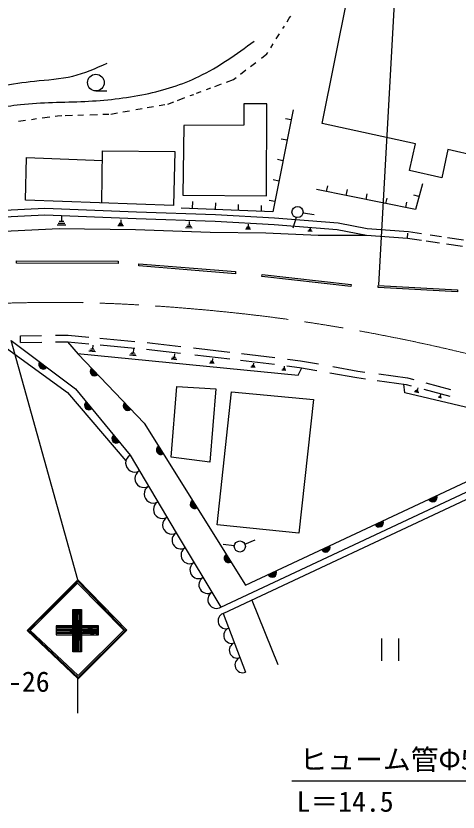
# Model space of a CAD drawing. Units: millimetres, scale not verified. Extents: x 40000 to 680000, y 20000 to 380000.
# Drawn here: x 271988 to 311750, y 244273 to 315950 of the extents above; entities that cross this region are included whole.
import ezdxf
from ezdxf.enums import TextEntityAlignment as Align

# ---------------------------------------------------------------- set-up
doc = ezdxf.new("R2010")
doc.units = ezdxf.units.MM
doc.header["$LTSCALE"] = 1000
doc.linetypes.add('CHAIN', pattern=[18.5, 12, -1.5, 3.5, -1.5])
for name, color, linetype, lineweight in [('M-BGD', 7, 'Continuous', 25), ('M-BMK', 2, 'CHAIN', 13), ('M-STR-STR3', 7, 'Continuous', 25), ('M-STR-STRC', 7, 'Continuous', 25)]:
    doc.layers.add(name, color=color, linetype=linetype, lineweight=lineweight)
doc.styles.add('ＭＳ ゴシック', font='')
doc.styles.get('ＭＳ ゴシック').set_extended_font_data('MS Gothic')

msp = doc.modelspace()

# ---------------------------------------------------------------- linework, layer by layer
at = {"layer": 'M-BGD'}
for p, q in [((299522, 306253), (302346, 320296)), ((296371, 315420), (296570, 315738)), ((296570, 315738), (296725, 315933)), ((295998, 314824), (296132, 315038)), ((295406, 313876), (295702, 314349)), ((294907, 313077), (295127, 313430)), ((294066, 312148), (294565, 312530)), ((294565, 312530), (294642, 312653)), ((292184, 310705), (292677, 311083)), ((293078, 311390), (293573, 311770)), ((291558, 310225), (291780, 310395)), ((289880, 309599), (290474, 309821)), ((290919, 309986), (291558, 310225)), ((279177, 309192), (280177, 309192)), ((288230, 308984), (288659, 309144)), ((289114, 309314), (289526, 309467)), ((285643, 308019), (286185, 308222)), ((286524, 308348), (287184, 308594)), ((287659, 308771), (287974, 308889)), ((282768, 307512), (283344, 307614)), ((283781, 307691), (284374, 307796)), ((284855, 307880), (285382, 307973)), ((294559, 308039), (292480, 308039)), ((292480, 308039), (292480, 306105)), ((294530, 299752), (294559, 308039)), ((296918, 307506), (295089, 298322)), ((274344, 306773), (275025, 306869)), ((275508, 306937), (275719, 306967)), ((275719, 306967), (276107, 306979)), ((276423, 306989), (277086, 307010)), ((277560, 307024), (278054, 307040)), ((278648, 307058), (279316, 307079)), ((279809, 307095), (280334, 307111)), ((280531, 307117), (281120, 307221)), ((281603, 307306), (282202, 307412)), ((272213, 306472), (272856, 306563)), ((273377, 306636), (273831, 306700)), ((287080, 306076), (286993, 299810)), ((292480, 306105), (287080, 306076)), ((296735, 306587), (296241, 306686)), ((307918, 304445), (299522, 306253)), ((296369, 304751), (295848, 304855)), ((307391, 302036), (307918, 304445)), ((310817, 303918), (310290, 301358)), ((318460, 302186), (310817, 303918)), ((272854, 299374), (272943, 303210)), ((272943, 303210), (279759, 302944)), ((279721, 299120), (279768, 303790)), ((279768, 303790), (286280, 303745)), ((286280, 303745), (286146, 298883)), ((296004, 302914), (295515, 303011)), ((310290, 301358), (307391, 302036)), ((295638, 301077), (295126, 301179)), ((299921, 300135), (300028, 300667)), ((308539, 300842), (307930, 298526)), ((286993, 299810), (294530, 299752)), ((307930, 298526), (299031, 300313)), ((301701, 299777), (301809, 300319)), ((303480, 299420), (303583, 299933)), ((308235, 299684), (307786, 299802)), ((286146, 298883), (272854, 299374)), ((287872, 298607), (287896, 299229)), ((289934, 298526), (289957, 299117)), ((291996, 298444), (292017, 298980)), ((295272, 299241), (294761, 299342)), ((305260, 299062), (305360, 299557)), ((307040, 298704), (307138, 299191)), ((268608, 298363), (274597, 298644)), ((274597, 298644), (282834, 298324)), ((282834, 298324), (289938, 298085)), ((295089, 298322), (286841, 298647)), ((294058, 298363), (294078, 298873)), ((297807, 298217), (298797, 298067)), ((268658, 297765), (274599, 298044)), ((274599, 298044), (282813, 297725)), ((276097, 297907), (276097, 297427)), ((281407, 297577), (281407, 297257)), ((282813, 297725), (289910, 297486)), ((289910, 297486), (295213, 297167)), ((289938, 298085), (295254, 297765)), ((295254, 297765), (300956, 297323)), ((297177, 297807), (296897, 296847)), ((268159, 296450), (275862, 296805)), ((276487, 297097), (275687, 297107)), ((276397, 297267), (275787, 297267)), ((275862, 296805), (282736, 296726)), ((276297, 297427), (275887, 297427)), ((281667, 297037), (281137, 297047)), ((281607, 297147), (281207, 297157)), ((281537, 297257), (281267, 297257)), ((287837, 296847), (287247, 296867)), ((287777, 296967), (287327, 296987)), ((287707, 297087), (287407, 297097)), ((287567, 297447), (287557, 297097)), ((293047, 296827), (292707, 296827)), ((292987, 296917), (292757, 296917)), ((292877, 297187), (292877, 296917)), ((295213, 297167), (300874, 296728)), ((298447, 296927), (298447, 296707)), ((300956, 297323), (303587, 296805)), ((303587, 296805), (307279, 296527)), ((282736, 296726), (289452, 296489)), ((289452, 296489), (294469, 296410)), ((293097, 296727), (292647, 296737)), ((294469, 296410), (299170, 296213)), ((298617, 296537), (298237, 296557)), ((298577, 296617), (298297, 296637)), ((298537, 296697), (298347, 296707)), ((299170, 296213), (303506, 296210)), ((300874, 296728), (303506, 296210)), ((303506, 296210), (307214, 295931)), ((307214, 295931), (307240, 296405)), ((307279, 296527), (308472, 296354)), ((309232, 296244), (310269, 296093)), ((307214, 295931), (308468, 295748)), ((308873, 295690), (310086, 295514)), ((310703, 295424), (312158, 295213)), ((310799, 296016), (312252, 295806)), ((272046, 293893), (281170, 293858)), ((272046, 293693), (272046, 293893)), ((281170, 293658), (272046, 293693)), ((281170, 293858), (281170, 293658)), ((283031, 293443), (283048, 293643)), ((291732, 292738), (283031, 293443)), ((283048, 293643), (291749, 292937)), ((291749, 292937), (291732, 292738)), ((294117, 292486), (294139, 292684)), ((302117, 291581), (294117, 292486)), ((294139, 292684), (302140, 291780)), ((302140, 291780), (302117, 291581)), ((304558, 291485), (304568, 291684)), ((311701, 291104), (304558, 291485)), ((304568, 291684), (311711, 291303)), ((311711, 291303), (311701, 291104)), ((271549, 286727), (277333, 282384)), ((272398, 287154), (274301, 287178)), ((272405, 286554), (272398, 287154)), ((275537, 287194), (276694, 287209)), ((276694, 287209), (278542, 287035)), ((279525, 286942), (282666, 286647)), ((271153, 286036), (276635, 282038)), ((272405, 286554), (274302, 286578)), ((275538, 286594), (276670, 286609)), ((276611, 286608), (277593, 285492)), ((276670, 286609), (278539, 286433)), ((278897, 286317), (278867, 285967)), ((279565, 286336), (282671, 286043)), ((283776, 286542), (284278, 286495)), ((284278, 286495), (286832, 286197)), ((287960, 286066), (291213, 285687)), ((277537, 285555), (297383, 283618)), ((277593, 285492), (283506, 279286)), ((279137, 285707), (278547, 285757)), ((279077, 285827), (278637, 285867)), ((279007, 285947), (278717, 285977)), ((282787, 285347), (282197, 285407)), ((282727, 285477), (282287, 285517)), ((282657, 285597), (282367, 285627)), ((282547, 285967), (282517, 285617)), ((283734, 285943), (284215, 285898)), ((284215, 285898), (286780, 285599)), ((286247, 285537), (286217, 285227)), ((288088, 285447), (291224, 285082)), ((292269, 285564), (295274, 285192)), ((286457, 284987), (285937, 285037)), ((286407, 285097), (286017, 285137)), ((286347, 285207), (286087, 285237)), ((289827, 284657), (289397, 284697)), ((289787, 284747), (289467, 284777)), ((289737, 284837), (289527, 284857)), ((289657, 285107), (289637, 284847)), ((292197, 284968), (295236, 284593)), ((293357, 284697), (293337, 284467)), ((296400, 285053), (297591, 284906)), ((297591, 284906), (299195, 284616)), ((293507, 284297), (293127, 284337)), ((293467, 284377), (293187, 284407)), ((293427, 284457), (293237, 284477)), ((296267, 284027), (295897, 284067)), ((296227, 284107), (295957, 284137)), ((296187, 284187), (296007, 284207)), ((296117, 284417), (296097, 284197)), ((296352, 284454), (297501, 284312)), ((297383, 283618), (297707, 284275)), ((297501, 284312), (299037, 284034)), ((300474, 284384), (302734, 283976)), ((302734, 283976), (303352, 283892)), ((300219, 283821), (302640, 283383)), ((302640, 283383), (303416, 283278)), ((304467, 283135), (307069, 282782)), ((304619, 283720), (307189, 283371)), ((307189, 283371), (307771, 283211)), ((285961, 276212), (286449, 282601)), ((286449, 282601), (289968, 282385)), ((306974, 282020), (306866, 282809)), ((307069, 282782), (307538, 282653)), ((308127, 282467), (308077, 282237)), ((308853, 282915), (311060, 282311)), ((276635, 282038), (281880, 275898)), ((277333, 282384), (282252, 276397)), ((289968, 282385), (289427, 275779)), ((290076, 270148), (291376, 282114)), ((291376, 282114), (298739, 281410)), ((315793, 279931), (306974, 282020)), ((308227, 282027), (307837, 282117)), ((308197, 282117), (307907, 282187)), ((308167, 282207), (307977, 282257)), ((308672, 282343), (310999, 281705)), ((310207, 281677), (310067, 281707)), ((310177, 281857), (310137, 281697)), ((298739, 281410), (297440, 269390)), ((310247, 281547), (309977, 281617)), ((310227, 281617), (310027, 281667)), ((283506, 279286), (292624, 264691)), ((282252, 276397), (286410, 269420)), ((289427, 275779), (285961, 276212)), ((290426, 262726), (319740, 276479)), ((292624, 264691), (316683, 275985)), ((290681, 262182), (319983, 275930)), ((297440, 269390), (290076, 270148)), ((286410, 269420), (290426, 262726)), ((291627, 268247), (290637, 268357)), ((292587, 268387), (293507, 268777)), ((293199, 263363), (295555, 257572)), ((290617, 262152), (292646, 256864)), ((304891, 257898), (304891, 259898)), ((306391, 259898), (306391, 257898))]:
    msp.add_line(p, q, dxfattribs=at)
for centre, radius in [((279177, 309942), 750), ((297312, 298288), 500), ((292125, 268185), 500)]:
    msp.add_circle(centre, radius, dxfattribs=at)
for centre, radius, start, end in [((274441, 284556), 400, 143.09702, 323.09702), ((274441, 284556), 400, 143.09702, 323.09702), ((274441, 284556), 350, 143.09702, 323.09702), ((274441, 284556), 300, 143.09702, 323.09702), ((274441, 284556), 250, 143.09702, 323.09702), ((274441, 284556), 200, 143.09702, 323.09702), ((274441, 284556), 150, 143.09702, 323.09702), ((274441, 284556), 100, 143.09702, 323.09702), ((274441, 284556), 50, 143.09702, 323.09702), ((279071, 283941), 400, 133.61867, 313.61867), ((279071, 283941), 400, 133.61867, 313.61867), ((279071, 283941), 350, 133.61867, 313.61867), ((279071, 283941), 300, 133.61867, 313.61867), ((279071, 283941), 250, 133.61867, 313.61867), ((279071, 283941), 200, 133.61867, 313.61867), ((279071, 283941), 150, 133.61867, 313.61867), ((279071, 283941), 100, 133.61867, 313.61867), ((279071, 283941), 50, 133.61867, 313.61867), ((278563, 280887), 400, 129.40279, 309.40279), ((278563, 280887), 400, 129.40279, 309.40279), ((278563, 280887), 350, 129.40279, 309.40279), ((278563, 280887), 300, 129.40279, 309.40279), ((278563, 280887), 250, 129.40279, 309.40279), ((278563, 280887), 200, 129.40279, 309.40279), ((278563, 280887), 150, 129.40279, 309.40279), ((282028, 280838), 400, 133.61867, 313.61867), ((282028, 280838), 400, 133.61867, 313.61867), ((282028, 280838), 350, 133.61867, 313.61867), ((282028, 280838), 300, 133.61867, 313.61867), ((282028, 280838), 250, 133.61867, 313.61867), ((282028, 280838), 200, 133.61867, 313.61867), ((278563, 280887), 100, 129.40279, 309.40279), ((278563, 280887), 50, 129.40279, 309.40279), ((282028, 280838), 150, 133.61867, 313.61867), ((282028, 280838), 100, 133.61867, 313.61867), ((282028, 280838), 50, 133.61867, 313.61867), ((281022, 277894), 400, 129.40279, 309.40279), ((281022, 277894), 400, 129.40279, 309.40279), ((281022, 277894), 350, 129.40279, 309.40279), ((281022, 277894), 300, 129.40279, 309.40279), ((281022, 277894), 250, 129.40279, 309.40279), ((281022, 277894), 200, 129.40279, 309.40279), ((281022, 277894), 150, 129.40279, 309.40279), ((281022, 277894), 100, 129.40279, 309.40279), ((281022, 277894), 50, 129.40279, 309.40279), ((285026, 276854), 400, 121.99325, 301.99325), ((285026, 276854), 400, 121.99325, 301.99325), ((285026, 276854), 350, 121.99325, 301.99325), ((285026, 276854), 300, 121.99325, 301.99325), ((285026, 276854), 250, 121.99325, 301.99325), ((285026, 276854), 200, 121.99325, 301.99325), ((285026, 276854), 150, 121.99325, 301.99325), ((285026, 276854), 100, 121.99325, 301.99325), ((285026, 276854), 50, 121.99325, 301.99325), ((282668, 275699), 812, 120.79323, 300.79323), ((283499, 274304), 812, 120.79323, 300.79323), ((284331, 272909), 812, 120.79323, 300.79323), ((309465, 272597), 400, 205.14787, 25.14787), ((309465, 272597), 400, 205.14787, 25.14787), ((309465, 272597), 350, 205.14787, 25.14787), ((309465, 272597), 300, 205.14787, 25.14787), ((309465, 272597), 250, 205.14787, 25.14787), ((309465, 272597), 200, 205.14787, 25.14787), ((309465, 272597), 150, 205.14787, 25.14787), ((309465, 272597), 100, 205.14787, 25.14787), ((309465, 272597), 50, 205.14787, 25.14787), ((285162, 271513), 812, 120.79323, 300.79323), ((288065, 271989), 400, 121.99325, 301.99325), ((288065, 271989), 400, 121.99325, 301.99325), ((288065, 271989), 350, 121.99325, 301.99325), ((288065, 271989), 300, 121.99325, 301.99325), ((288065, 271989), 250, 121.99325, 301.99325), ((288065, 271989), 200, 121.99325, 301.99325), ((288065, 271989), 150, 121.99325, 301.99325), ((288065, 271989), 100, 121.99325, 301.99325), ((288065, 271989), 50, 121.99325, 301.99325), ((285994, 270118), 812, 120.79323, 300.79323), ((304653, 270338), 400, 205.14787, 25.14787), ((304653, 270338), 400, 205.14787, 25.14787), ((304653, 270338), 350, 205.14787, 25.14787), ((304653, 270338), 300, 205.14787, 25.14787), ((304653, 270338), 250, 205.14787, 25.14787), ((304653, 270338), 200, 205.14787, 25.14787), ((304653, 270338), 150, 205.14787, 25.14787), ((304653, 270338), 100, 205.14787, 25.14787), ((304653, 270338), 50, 205.14787, 25.14787), ((286811, 268751), 781, 120.96376, 300.96376), ((287615, 267412), 781, 120.96376, 300.96376), ((299842, 268079), 400, 205.14787, 25.14787), ((299842, 268079), 400, 205.14787, 25.14787), ((299842, 268079), 350, 205.14787, 25.14787), ((299842, 268079), 300, 205.14787, 25.14787), ((299842, 268079), 250, 205.14787, 25.14787), ((299842, 268079), 200, 205.14787, 25.14787), ((299842, 268079), 150, 205.14787, 25.14787), ((299842, 268079), 100, 205.14787, 25.14787), ((299842, 268079), 50, 205.14787, 25.14787), ((291104, 267124), 400, 121.99325, 301.99325), ((291104, 267124), 400, 121.99325, 301.99325), ((291104, 267124), 350, 121.99325, 301.99325), ((291104, 267124), 300, 121.99325, 301.99325), ((288418, 266073), 781, 120.96376, 300.96376), ((291104, 267124), 250, 121.99325, 301.99325), ((291104, 267124), 200, 121.99325, 301.99325), ((291104, 267124), 150, 121.99325, 301.99325), ((291104, 267124), 100, 121.99325, 301.99325), ((291104, 267124), 50, 121.99325, 301.99325), ((295030, 265820), 400, 205.14787, 25.14787), ((295030, 265820), 400, 205.14787, 25.14787), ((295030, 265820), 350, 205.14787, 25.14787), ((295030, 265820), 300, 205.14787, 25.14787), ((295030, 265820), 250, 205.14787, 25.14787), ((289221, 264734), 781, 120.96376, 300.96376), ((295030, 265820), 200, 205.14787, 25.14787), ((295030, 265820), 150, 205.14787, 25.14787), ((295030, 265820), 100, 205.14787, 25.14787), ((295030, 265820), 50, 205.14787, 25.14787), ((290025, 263395), 781, 120.96376, 300.96376), ((290871, 261491), 708, 110.9849, 290.9849), ((291378, 260169), 708, 110.9849, 290.9849), ((291885, 258847), 708, 110.9849, 290.9849), ((292392, 257525), 708, 110.9849, 290.9849)]:
    msp.add_arc(centre, radius, start, end, dxfattribs=at)
for points, knots in [([(257445, 296907), (257660, 297944), (257875, 298981), (258094, 300028), (258318, 301095), (258546, 302173), (259072, 303125), (259401, 303717), (259845, 304261), (260376, 304673), (261204, 305315), (262243, 305637), (263269, 305936), (264775, 306375), (266251, 306764), (267751, 307118), (269279, 307478), (270831, 307801), (272396, 307973), (274314, 308184), (276251, 308166), (278181, 308258), (280014, 308346), (281841, 308533), (283641, 308910), (285299, 309257), (286934, 309766), (288449, 310499), (290214, 311354), (291817, 312516), (293420, 313677)], [0, 0, 0, 0, 1, 1, 1, 2, 2, 2, 3, 3, 3, 4, 4, 4, 5, 5, 5, 6, 6, 6, 7, 7, 7, 8, 8, 8, 9, 9, 9, 10, 10, 10, 10]), ([(244549, 298123), (246062, 298636), (247574, 299148), (249048, 299774), (250505, 300393), (251925, 301123), (253206, 302046), (254442, 302936), (255548, 304005), (256770, 304911), (257935, 305774), (259205, 306489), (260510, 307148), (261617, 307706), (262749, 308224), (263934, 308545), (265149, 308875), (266418, 308998), (267673, 309174), (269674, 309455), (271638, 309869), (273649, 310083), (274809, 310207), (275986, 310264), (277108, 310537), (278165, 310794), (279174, 311242), (280183, 311690)], [0, 0, 0, 0, 1, 1, 1, 2, 2, 2, 3, 3, 3, 4, 4, 4, 5, 5, 5, 6, 6, 6, 7, 7, 7, 8, 8, 8, 9, 9, 9, 9])]:
    msp.add_open_spline(points, degree=3, knots=knots, dxfattribs=at)
at = {"layer": 'M-BMK'}
msp.add_open_spline([(266045, 289910), (269510, 290046), (272975, 290183), (276439, 290157), (279946, 290131), (283453, 289939), (286952, 289656), (290392, 289378), (293823, 289012), (297237, 288519), (300285, 288078), (303318, 287537), (306339, 286926), (309456, 286295), (312559, 285589), (315622, 284742), (319183, 283756), (322690, 282578), (326160, 281303), (329660, 280016), (333122, 278630), (336516, 277092), (340142, 275449), (343690, 273632), (347175, 271706), (349239, 270565), (351282, 269386), (353283, 268140), (354263, 267529), (355233, 266903), (356203, 266277)], degree=3, knots=[0, 0, 0, 0, 1, 1, 1, 2, 2, 2, 3, 3, 3, 4, 4, 4, 5, 5, 5, 6, 6, 6, 7, 7, 7, 8, 8, 8, 9, 9, 9, 10, 10, 10, 10], dxfattribs=at)
at = {"layer": 'M-STR-STR3'}
msp.add_line((296800, 247086), (317347, 247086), dxfattribs=at)
at = {"layer": 'M-STR-STRC'}
for p, q in [((306206, 320602), (304596, 291751)), ((277540, 265171), (271549, 286727)), ((277540, 265171), (272983, 260613)), ((273024, 260575), (277558, 265038)), ((277464, 265094), (273159, 260661)), ((277539, 264887), (273270, 260618)), ((281682, 260659), (277539, 264887)), ((281964, 260658), (277540, 265171)), ((281817, 260621), (277548, 265049)), ((277093, 262508), (277893, 262508)), ((277093, 258710), (277093, 262508)), ((277093, 262426), (277175, 258772)), ((277215, 262508), (277234, 258752)), ((277314, 262508), (277314, 258772)), ((277433, 262508), (277393, 258732)), ((277532, 262508), (277532, 258772)), ((277671, 262508), (277612, 258772)), ((277616, 262430), (277662, 261901)), ((277751, 262508), (277751, 258772)), ((277821, 262430), (277751, 258796)), ((277893, 262508), (277893, 258710)), ((275620, 261029), (275620, 260229)), ((279418, 261029), (275620, 261029)), ((275620, 260956), (279331, 260956)), ((279418, 260229), (279418, 261029)), ((272983, 260613), (277585, 256279)), ((273130, 260630), (277608, 256371)), ((273270, 260618), (277581, 256558)), ((275620, 260837), (279331, 260857)), ((275620, 260718), (279331, 260718)), ((275620, 260579), (279331, 260658)), ((275620, 260480), (279271, 260559)), ((275620, 260440), (279291, 260480)), ((275620, 260341), (279331, 260380)), ((275620, 260229), (279418, 260229)), ((277577, 256400), (281857, 260661)), ((277581, 256558), (281682, 260659)), ((277585, 256279), (281964, 260658)), ((278451, 260789), (279330, 260857)), ((278700, 260305), (279300, 260380)), ((279198, 260349), (279330, 260229)), ((279315, 260818), (279252, 260851)), ((279374, 260349), (279312, 260855)), ((277821, 258796), (277893, 259221)), ((277893, 258710), (277093, 258710)), ((277540, 253171), (277540, 256369))]:
    msp.add_line(p, q, dxfattribs=at)

# ---------------------------------------------------------------- texts
at = {"layer": 'M-STR-STR3', "style": 'ＭＳ ゴシック'}
for s, p in [('ヒューム管Φ500', (297491, 247540)), ('L＝14.5', (297222, 243753))]:
    msp.add_text(s, height=1833, dxfattribs=at).set_placement(p, align=Align.BOTTOM_LEFT)
at = {"layer": 'M-STR-STRC', "style": 'ＭＳ ゴシック'}
msp.add_text('警戒-NO-26', height=1833, dxfattribs=at).set_placement((262537, 254550), align=Align.BOTTOM_LEFT)

doc.saveas('drawing.dxf')
